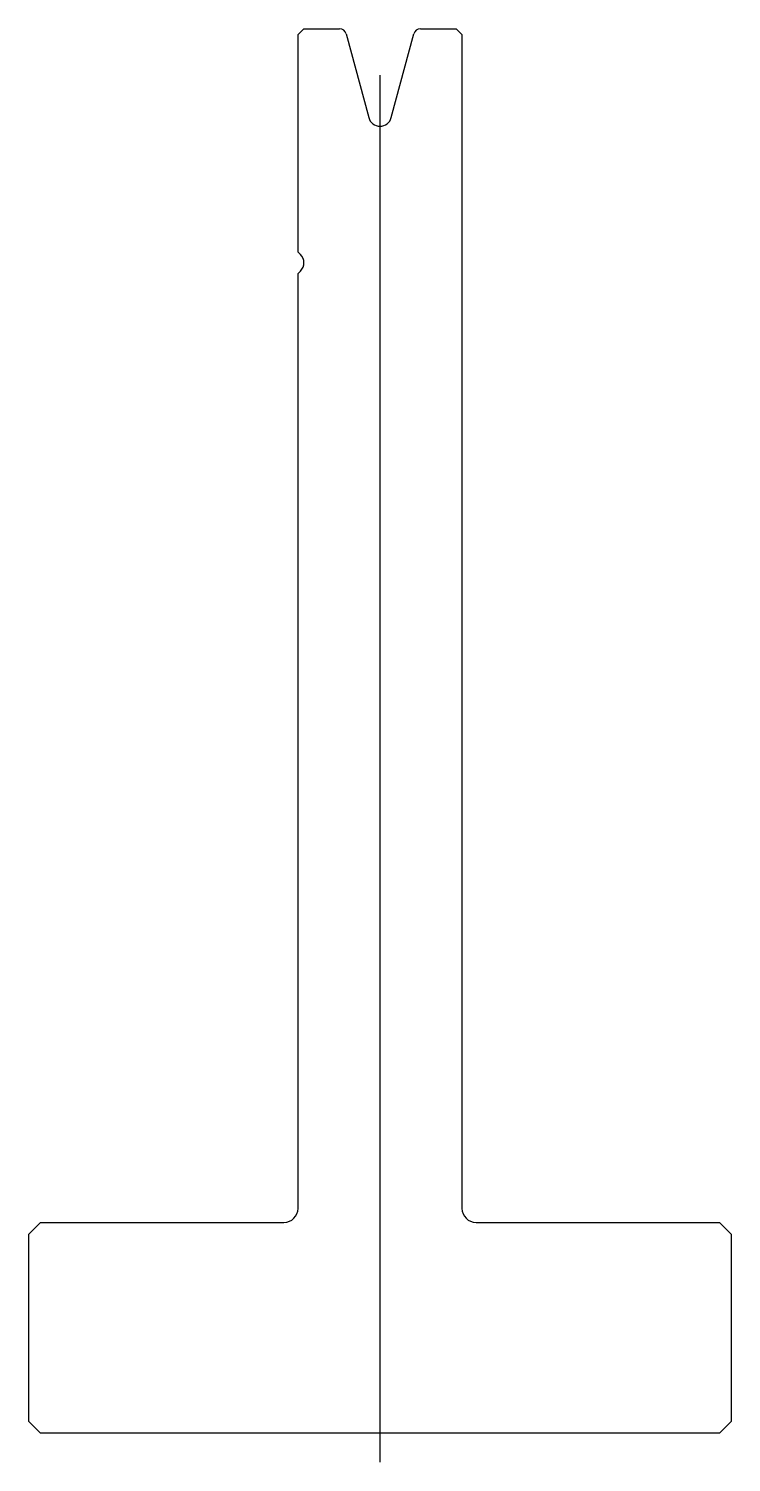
# Model space of a CAD drawing. Header units: metres. Extents: x -30 to 30, y -64 to 59.
import ezdxf

# ---------------------------------------------------------------- set-up
doc = ezdxf.new("R2010")
doc.units = ezdxf.units.M

msp = doc.modelspace()

# ---------------------------------------------------------------- linework, layer by layer
for p, q in [((-6.621345, 58.680401), (-7.121345, 58.180401)), ((-7.121345, 39.594615), (-7.121345, 58.180401)), ((-6.621345, 58.680401), (-3.581741, 58.680401)), ((-3.002186, 58.235692), (-1.087271, 51.089133)), ((0.844581, 51.089133), (2.759496, 58.235692)), ((3.339051, 58.680401), (6.378655, 58.680401)), ((6.878655, 58.180401), (6.378655, 58.680401)), ((6.878655, 58.180401), (6.878655, -42.119599)), ((-0.121345, -63.819599), (-0.121345, 54.70775)), ((-7.121345, 39.594615), (-6.914238, 39.387508)), ((-6.914238, 37.973294), (-7.121345, 37.766187)), ((-7.121345, -42.119599), (-7.121345, 37.766187)), ((-29.121345, -43.319599), (-30.121345, -44.319599)), ((-29.121345, -43.319599), (-8.321345, -43.319599)), ((8.078655, -43.319599), (28.878655, -43.319599)), ((29.878655, -44.319599), (28.878655, -43.319599)), ((-30.121345, -60.319599), (-30.121345, -44.319599)), ((29.878655, -44.319599), (29.878655, -60.319599)), ((-30.121345, -60.319599), (-29.121345, -61.319599)), ((28.878655, -61.319599), (29.878655, -60.319599)), ((28.878655, -61.319599), (-29.121345, -61.319599))]:
    msp.add_line(p, q)
for centre, radius, start, end in [((-3.581741, 58.080401), 0.6, 15, 90), ((3.339051, 58.080401), 0.6, 90, 165), ((-0.121345, 51.347952), 1, 195, 345), ((-7.621345, 38.680401), 1, 315, 45), ((-8.321345, -42.119599), 1.2, 270, 0), ((8.078655, -42.119599), 1.2, 180, 270)]:
    msp.add_arc(centre, radius, start, end)

doc.saveas('drawing.dxf')
